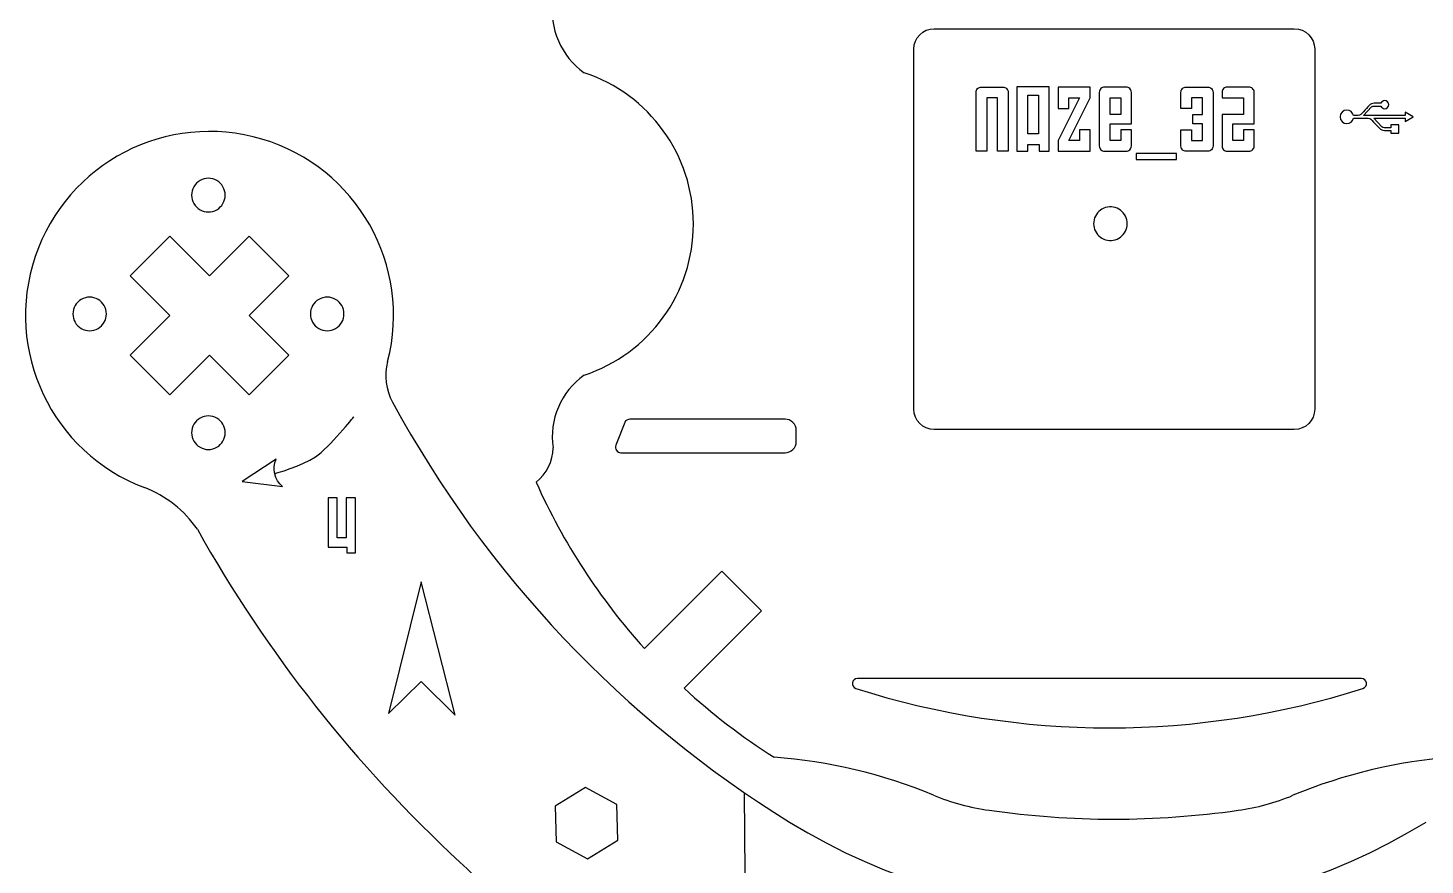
# Model space of a CAD drawing. Extents: x 88 to 1548, y 169 to 1230.
# Drawn here: x 576.4 to 908, y 656.8 to 855.4 of the extents above; entities that cross this region are included whole.
import ezdxf

# ---------------------------------------------------------------- set-up
doc = ezdxf.new("R2010")
doc.units = 0
doc.layers.add('corte', color=7, linetype='CONTINUOUS')
doc.layers.add('Grabado', color=7, linetype='CONTINUOUS')

msp = doc.modelspace()

# ---------------------------------------------------------------- linework, layer by layer
at = {"layer": 'corte', "color": 1}
for points in [[(623.248838, 815.74332)], [(837.30795, 808.960012), (837.2817, 809.425012), (837.20205, 809.878762), (837.069825, 810.3222), (836.88705, 810.750637), (836.652675, 811.150012), (836.37795, 811.523137), (836.0592, 811.860637), (835.703925, 812.156887), (835.3158, 812.412825), (834.901425, 812.621887), (834.466425, 812.779387), (834.01545, 812.885325), (833.5542, 812.940637), (833.09295, 812.940637), (832.6317, 812.885325), (832.1808, 812.779387), (831.744825, 812.621887), (831.331425, 812.412825), (830.9433, 812.156887), (830.58795, 811.860637), (830.2692, 811.523137), (829.99455, 811.150012), (829.760175, 810.750637), (829.577325, 810.3222), (829.445175, 809.878762), (829.36455, 809.425012), (829.33905, 808.960012), (829.36455, 808.498762), (829.445175, 808.040325), (829.577325, 807.597825), (829.760175, 807.173137), (829.99455, 806.770012), (830.2692, 806.396887), (830.58795, 806.059387), (830.9433, 805.763137), (831.331425, 805.510012), (831.744825, 805.301887), (832.1808, 805.140637), (832.6317, 805.033762), (833.09295, 804.979387), (833.5542, 804.979387), (834.01545, 805.033762), (834.466425, 805.140637), (834.901425, 805.301887), (835.3158, 805.510012), (835.703925, 805.763137), (836.0592, 806.059387), (836.37795, 806.396887), (836.652675, 806.770012), (836.88705, 807.173137), (837.069825, 807.597825), (837.20205, 808.040325), (837.2817, 808.498762)], [(600.729803, 796.580947), (610.125413, 787.18533), (600.729803, 777.78972), (610.125413, 768.39411), (619.521022, 777.78972), (628.91664, 768.39411), (638.31225, 777.78972), (628.916632, 787.18533), (638.31225, 796.580947), (628.91664, 805.976557), (619.521022, 796.580947), (610.125413, 805.976557)], [(595.062007, 787.556482)], [(651.435675, 787.556482)], [(623.248845, 759.369645)], [(716.39877, 662.669452), (716.194133, 671.105602), (708.785895, 675.14646), (701.582288, 670.751167), (701.786925, 662.315017), (709.195163, 658.27416)]]:
    msp.add_lwpolyline(points, close=True, dxfattribs=at)
for points in [[(718.272128, 762.21162), (715.946363, 756.44352)], [(756.108, 762.590295), (719.639385, 762.590295)], [(758.76555, 757.275345), (758.76555, 759.93282)], [(717.178703, 754.61787), (756.108, 754.61787)], [(732.139402, 698.745855), (750.4914, 717.097905), (741.095805, 726.493515), (722.743793, 708.141465)], [(892.882125, 701.05917), (773.295525, 701.05917)]]:
    msp.add_lwpolyline(points, dxfattribs=at)
for points in [[(701.058487, 862.02603), (700.065177, 855.343309), (702.924243, 848.671507), (708.448222, 844.78164)], [(734.369298, 808.905667), (734.369298, 825.202772), (723.9209, 839.66384), (708.448222, 844.78164)], [(631.977429, 829.035118), (609.454182, 835.739063), (585.664901, 823.414725), (578.149753, 801.14901)], [(661.794427, 776.252542), (667.678375, 799.003777), (654.500676, 822.331173), (631.977429, 829.035118)], [(617.268801, 819.197526), (616.035102, 818.484913), (615.275524, 817.168041), (615.276398, 815.74332)], [(621.256434, 819.197526), (620.022734, 819.910139), (618.502501, 819.910139), (617.268801, 819.197526)], [(623.248838, 815.74332), (623.249711, 817.168041), (622.490133, 818.484913), (621.256434, 819.197526)], [(615.276398, 815.74332), (615.275524, 814.318598), (616.035102, 813.001727), (617.268801, 812.289114)], [(621.256434, 812.289114), (622.490133, 813.001727), (623.249711, 814.318598), (623.248838, 815.74332)], [(617.268801, 812.289114), (618.502501, 811.5765), (620.022734, 811.5765), (621.256434, 812.289114)], [(708.448222, 773.029695), (723.9209, 778.147494), (734.369298, 792.608562), (734.369298, 808.905667)], [(578.149753, 801.14901), (570.634604, 778.883295), (582.089413, 754.663334), (604.06839, 746.34684)], [(589.081971, 791.010688), (587.848272, 790.298075), (587.088694, 788.981204), (587.089567, 787.556482)], [(593.069604, 791.010688), (591.835904, 791.723302), (590.315671, 791.723302), (589.081971, 791.010688)], [(595.062007, 787.556482), (595.062881, 788.981204), (594.303303, 790.298075), (593.069604, 791.010688)], [(645.455639, 791.010688), (644.221939, 790.298075), (643.462361, 788.981204), (643.463235, 787.556482)], [(649.443271, 791.010688), (648.209572, 791.723302), (646.689338, 791.723302), (645.455639, 791.010688)], [(651.435675, 787.556482), (651.436549, 788.981204), (650.676971, 790.298075), (649.443271, 791.010688)], [(587.089567, 787.556482), (587.088694, 786.131761), (587.848272, 784.814889), (589.081971, 784.102276)], [(593.069604, 784.102276), (594.303303, 784.814889), (595.062881, 786.131761), (595.062007, 787.556482)], [(643.463235, 787.556482), (643.462361, 786.131761), (644.221939, 784.814889), (645.455639, 784.102276)], [(649.443271, 784.102276), (650.676971, 784.814889), (651.436549, 786.131761), (651.435675, 787.556482)], [(589.081971, 784.102276), (590.315671, 783.389663), (591.835904, 783.389663), (593.069604, 784.102276)], [(645.455639, 784.102276), (646.689338, 783.389663), (648.209572, 783.389663), (649.443271, 784.102276)], [(661.794427, 776.252542), (660.952426, 772.996807), (661.376219, 769.542909), (662.98035, 766.587315)], [(708.448222, 773.029695), (702.924248, 769.13983), (700.065183, 762.468035), (701.058487, 755.78532)], [(662.98035, 766.587315), (685.151553, 725.73712), (717.624215, 691.398125), (757.173, 666.981037)], [(617.268809, 762.823851), (616.035109, 762.111238), (615.275531, 760.794366), (615.276405, 759.369645)], [(621.256441, 762.823851), (620.022742, 763.536464), (618.502508, 763.536464), (617.268809, 762.823851)], [(623.248845, 759.369645), (623.249719, 760.794366), (622.490141, 762.111238), (621.256441, 762.823851)], [(615.276405, 759.369645), (615.275531, 757.944923), (616.035109, 756.628052), (617.268809, 755.915439)], [(621.256441, 755.915439), (622.490141, 756.628052), (623.249719, 757.944923), (623.248845, 759.369645)], [(719.639385, 762.590295), (719.157738, 762.590304), (718.685143, 762.459415), (718.272128, 762.21162)], [(757.987166, 761.811963), (757.488776, 762.310338), (756.812819, 762.590313), (756.108, 762.590295)], [(758.76555, 759.93282), (758.765549, 760.637638), (758.485555, 761.313588), (757.987166, 761.811963)], [(715.946362, 756.44352), (715.781231, 756.033996), (715.830327, 755.569192), (716.077373, 755.203205)], [(757.987166, 755.396201), (758.485555, 755.894576), (758.765549, 756.570526), (758.76555, 757.275345)], [(617.268809, 755.915439), (618.502508, 755.202825), (620.022742, 755.202825), (621.256441, 755.915439)], [(697.034565, 747.650745), (699.524134, 749.624664), (701.000244, 752.608699), (701.058487, 755.78532)], [(716.077373, 755.203205), (716.32442, 754.837218), (716.737139, 754.617866), (717.178702, 754.61787)], [(756.108, 754.61787), (756.812819, 754.617851), (757.488776, 754.897826), (757.987166, 755.396201)], [(616.635855, 736.439835), (613.564124, 740.955001), (609.175957, 744.414218), (604.06839, 746.34684)], [(697.034565, 747.650745), (703.470699, 733.209537), (712.147341, 719.875497), (722.743792, 708.141465)], [(616.635855, 736.439835), (633.13794, 707.000713), (654.171646, 680.342977), (678.964568, 657.44556)], [(772.083635, 700.020701), (771.990938, 699.423108), (772.347666, 698.847138), (772.923975, 698.663895)], [(773.295525, 701.05917), (772.690785, 701.059128), (772.176333, 700.618294), (772.083635, 700.020701)], [(894.093945, 700.020664), (894.001268, 700.618246), (893.486851, 701.059091), (892.882125, 701.05917)], [(893.2536, 698.663895), (893.829896, 698.847133), (894.186622, 699.423082), (894.093945, 700.020664)], [(732.139402, 698.745855), (738.75533, 692.659833), (745.904451, 687.180255), (753.500625, 682.373145)], [(772.923975, 698.663895), (812.068914, 686.221473), (854.108661, 686.221473), (893.2536, 698.663895)], [(791.32275, 673.355445), (779.274575, 678.351793), (766.507045, 681.395878), (753.500625, 682.373145)], [(914.5668, 682.373145), (901.529083, 681.393508), (888.731614, 678.337112), (876.658275, 673.31952)], [(791.32275, 673.355445), (795.565993, 671.595781), (800.019456, 670.393638), (804.5718, 669.77907)], [(863.628675, 669.762945), (868.105448, 670.389557), (872.483992, 671.58473), (876.658275, 673.31952)], [(757.173, 666.981037), (803.470569, 638.3973), (861.937431, 638.3973), (908.235, 666.981037)], [(804.5718, 669.77907), (814.333695, 668.406852), (824.176702, 667.691544), (834.034425, 667.63797)], [(834.034425, 667.63797), (843.935718, 667.680468), (853.822884, 668.390403), (863.628675, 669.762945)], [(717.09357, 594.471075), (710.568734, 618.634732), (697.351728, 640.464154), (678.964567, 657.44556)]]:
    msp.add_open_spline(points, degree=3, dxfattribs=at)
at = {"layer": 'Grabado', "color": 5}
for points in [[(791.508162, 855.234609), (876.975118, 855.234609)], [(786.676801, 764.950654), (786.676801, 850.401617)], [(881.808495, 850.401617), (881.808495, 764.950654)], [(905.189785, 834.319256), (903.26041, 835.436756), (903.26041, 834.641756), (893.40166, 834.641756), (895.320723, 836.666756)], [(895.91791, 836.893631), (897.528535, 836.893631)], [(897.528535, 837.534881), (895.935723, 837.534881)], [(892.131348, 834.641756), (891.017598, 834.641756)], [(891.017598, 834.000506), (894.540723, 834.000506)], [(897.730098, 831.975506), (895.814785, 834.000506), (903.26041, 834.000506), (903.26041, 833.206443), (905.189785, 834.319256)], [(898.348848, 831.107381), (899.883535, 831.107381), (899.883535, 830.463318), (901.813848, 830.463318), (901.813848, 832.393631), (899.883535, 832.393631), (899.883535, 831.744881)], [(876.975118, 760.123709), (791.508162, 760.123709)], [(635.309545, 753.075641), (627.296733, 747.776891), (636.832983, 746.623766)], [(748.461923, 437.486465), (746.474597, 673.746141)]]:
    msp.add_lwpolyline(points, dxfattribs=at)
at = {"layer": 'Grabado', "color": 7}
for points in [[(809.065737, 840.134448), (809.065737, 826.144747), (806.527842, 826.144747), (806.527842, 838.866494), (804.032249, 838.866494), (804.032249, 826.144747), (801.45206, 826.144747), (801.45206, 840.134448)], [(802.721003, 841.402395), (807.796793, 841.402395)], [(830.697302, 840.134448), (830.697302, 827.412693)], [(837.042028, 841.402395), (831.966246, 841.402395)], [(838.310972, 836.309467), (838.310972, 840.134448)], [(850.070201, 836.309467), (850.070201, 840.134448)], [(851.339153, 841.402395), (856.414935, 841.402395)], [(857.683879, 840.134448), (857.683879, 827.412693)], [(859.818618, 840.134448), (859.818618, 838.866494), (864.8944, 838.866494), (864.8944, 834.893589)], [(866.163344, 841.402395), (861.087562, 841.402395)], [(867.432295, 827.412693), (867.432295, 831.237674), (864.8944, 831.237674), (864.8944, 828.701774), (862.356505, 828.701774), (862.356505, 832.653545), (867.432295, 832.653545), (867.432295, 840.134448)], [(838.310972, 827.412693), (838.310972, 831.237674), (835.773084, 831.237674), (835.773084, 828.701774), (833.235189, 828.701774), (833.235189, 832.653545), (838.310972, 832.653545), (838.310972, 836.309467)], [(850.070201, 827.412693), (850.070201, 831.237674), (852.608096, 831.237674), (852.608096, 828.701774), (855.145991, 828.701774), (855.145991, 832.653545), (852.861884, 832.653545), (852.861884, 834.893589), (855.145991, 834.893589), (855.145991, 838.845368), (852.608096, 838.845368), (852.608096, 836.309467), (850.070201, 836.309467)], [(864.8944, 834.893589), (859.818618, 834.893589), (859.818618, 827.412693)], [(831.966246, 826.144747), (837.042028, 826.144747)], [(856.414935, 826.144747), (851.339153, 826.144747)], [(861.087562, 826.144747), (866.163344, 826.144747)]]:
    msp.add_lwpolyline(points, dxfattribs=at)
for points in [[(811.158175, 841.444656), (811.158175, 826.144747), (813.69607, 826.144747), (813.69607, 827.75081), (816.403149, 827.75081), (816.403149, 826.144747), (818.814146, 826.144747), (818.814146, 841.444656)], [(816.233957, 839.500468), (816.233957, 830.28671), (813.69607, 830.28671), (813.69607, 839.500468)], [(828.562563, 841.402395), (820.948885, 841.402395), (820.948885, 836.309467), (823.48678, 836.309467), (823.48678, 838.845368), (826.024668, 838.845368), (820.948885, 828.701774), (820.948885, 826.144747), (828.562563, 826.144747), (828.562563, 831.237674), (826.024668, 831.237674), (826.024668, 828.701774), (823.48678, 828.701774), (828.562563, 838.845368)], [(835.773084, 834.893589), (833.235189, 834.893589), (833.235189, 838.845368), (835.773084, 838.845368)], [(848.989949, 824.200559), (848.989949, 825.595303), (839.451705, 825.595303), (839.451705, 824.200559)]]:
    msp.add_lwpolyline(points, close=True, dxfattribs=at)
at = {"layer": 'Grabado', "color": 5}
for points in [[(876.975118, 760.123709)], [(635.309545, 753.075641)], [(651.987393, 742.230626), (651.987393, 734.382626), (649.827393, 734.382626), (649.827393, 743.886626), (647.667393, 743.886626), (647.667393, 732.222626), (652.131393, 732.222626), (652.131393, 730.854626), (654.183393, 730.854626), (654.183393, 743.886626), (651.987393, 743.886626)], [(669.750483, 724.004703), (661.968295, 692.730641), (669.750483, 700.369391), (677.81767, 692.305953)]]:
    msp.add_lwpolyline(points, close=True, dxfattribs=at)
for points in [[(786.676801, 850.401617), (786.676801, 853.082207), (788.829674, 855.234609), (791.508162, 855.234609)], [(876.975118, 855.234609), (879.652934, 855.234609), (881.808495, 853.082207), (881.808495, 850.401617)], [(889.436035, 835.930818), (888.54541, 835.930818), (887.824473, 835.212693), (887.824473, 834.319256)], [(891.017598, 834.641756), (890.871348, 835.377693), (890.219785, 835.930818), (889.436035, 835.930818)], [(894.763848, 837.018318), (894.760098, 837.010818), (892.727598, 834.868631), (892.727598, 834.868631)], [(895.935723, 837.534881), (895.503535, 837.534881), (895.053535, 837.296756), (894.763848, 837.022068)], [(894.763848, 837.022068), (894.771348, 837.029568), (894.778848, 837.033318), (894.763848, 837.018318)], [(895.320723, 836.666756), (895.481973, 836.802693), (895.697598, 836.889881), (895.91791, 836.893631)], [(898.436973, 838.182693), (898.016035, 838.182693), (897.660723, 837.911756), (897.528535, 837.534881)], [(897.528535, 836.893631), (897.660723, 836.520506), (898.016035, 836.249568), (898.436973, 836.249568)], [(899.400723, 837.216131), (899.400723, 837.743943), (898.968535, 838.182693), (898.436973, 838.182693)], [(898.436973, 836.249568), (898.968535, 836.249568), (899.400723, 836.685506), (899.400723, 837.216131)], [(887.824473, 834.319256), (887.824473, 833.433318), (888.54541, 832.711443), (889.436035, 832.711443)], [(889.436035, 832.711443), (890.219785, 832.711443), (890.871348, 833.264568), (891.017598, 834.000506)], [(892.727598, 834.868631), (892.563535, 834.737381), (892.350723, 834.645506), (892.131348, 834.641756)], [(894.540723, 834.000506), (894.763848, 833.996756), (894.97666, 833.905818), (895.13791, 833.773631)], [(895.13791, 833.773631), (895.13791, 833.773631), (897.17041, 831.631443), (897.173223, 831.623943)], [(897.173223, 831.623943), (897.191973, 831.606131), (897.184473, 831.612693), (897.173223, 831.623943)], [(897.173223, 831.623943), (897.46291, 831.345506), (897.913848, 831.107381), (898.348848, 831.107381)], [(898.331035, 831.748631), (898.110723, 831.752381), (897.895098, 831.840506), (897.730098, 831.975506)], [(899.883535, 831.744881), (899.883535, 831.744881), (899.477598, 831.748631), (898.331035, 831.748631)], [(644.665795, 753.640016), (647.998608, 755.895641), (653.781108, 763.153766), (653.781108, 763.153766)], [(791.508162, 760.123709), (788.829674, 760.123709), (786.676801, 762.278799), (786.676801, 764.950654)], [(881.808495, 764.950654), (881.808495, 762.278799), (879.652934, 760.123709), (876.975118, 760.123709)], [(636.832983, 746.623766), (634.987045, 748.197828), (634.372045, 750.805953), (635.309545, 753.075641)], [(634.987045, 749.644391), (634.987045, 749.644391), (641.527983, 751.515641), (644.665795, 753.640016)]]:
    msp.add_open_spline(points, degree=3, dxfattribs=at)
at = {"layer": 'Grabado', "color": 7}
for points in [[(801.45206, 840.134448), (801.45206, 840.486637), (801.571904, 840.782493), (801.811594, 841.022009)], [(801.811594, 841.022009), (802.065381, 841.275582), (802.368522, 841.40238), (802.721003, 841.402395)], [(807.796793, 841.402395), (808.149267, 841.40238), (808.445356, 841.275582), (808.685053, 841.022009)], [(808.685053, 841.022009), (808.938832, 840.782493), (809.06573, 840.486637), (809.065737, 840.134448)], [(831.056836, 841.022009), (830.817139, 840.782493), (830.697294, 840.486637), (830.697302, 840.134448)], [(831.966246, 841.402395), (831.613757, 841.40238), (831.310623, 841.275582), (831.056836, 841.022009)], [(837.930287, 841.022009), (837.690591, 841.275582), (837.394502, 841.40238), (837.042028, 841.402395)], [(838.310972, 840.134448), (838.310964, 840.486637), (838.184075, 840.782493), (837.930287, 841.022009)], [(850.070201, 840.134448), (850.070201, 840.486637), (850.190046, 840.782493), (850.429743, 841.022009)], [(850.429743, 841.022009), (850.68353, 841.275582), (850.986664, 841.40238), (851.339153, 841.402395)], [(856.414935, 841.402395), (856.767409, 841.40238), (857.063498, 841.275582), (857.303194, 841.022009)], [(857.303194, 841.022009), (857.556974, 840.782493), (857.683871, 840.486637), (857.683879, 840.134448)], [(860.178152, 841.022009), (859.938463, 840.782493), (859.818618, 840.486637), (859.818618, 840.134448)], [(861.087562, 841.402395), (860.735073, 841.40238), (860.431939, 841.275582), (860.178152, 841.022009)], [(867.051611, 841.022009), (866.811914, 841.275582), (866.515825, 841.40238), (866.163344, 841.402395)], [(867.432295, 840.134448), (867.432288, 840.486637), (867.305391, 840.782493), (867.051611, 841.022009)], [(830.697302, 827.412693), (830.697294, 827.060482), (830.817139, 826.757586), (831.056836, 826.503998)], [(831.056836, 826.503998), (831.310623, 826.264497), (831.613757, 826.144747), (831.966246, 826.144747)], [(837.042028, 826.144747), (837.394502, 826.144747), (837.690591, 826.264497), (837.930287, 826.503998)], [(837.930287, 826.503998), (838.184075, 826.757586), (838.310964, 827.060482), (838.310972, 827.412693)], [(850.429743, 826.503998), (850.190046, 826.757586), (850.070201, 827.060482), (850.070201, 827.412693)], [(851.339153, 826.144747), (850.986664, 826.144747), (850.68353, 826.264497), (850.429743, 826.503998)], [(857.303194, 826.503998), (857.063498, 826.264497), (856.767409, 826.144747), (856.414935, 826.144747)], [(857.683879, 827.412693), (857.683871, 827.060482), (857.556974, 826.757586), (857.303194, 826.503998)], [(859.818618, 827.412693), (859.818618, 827.060482), (859.938463, 826.757586), (860.178152, 826.503998)], [(860.178152, 826.503998), (860.431939, 826.264497), (860.735073, 826.144747), (861.087562, 826.144747)], [(866.163344, 826.144747), (866.515825, 826.144747), (866.811914, 826.264497), (867.051611, 826.503998)], [(867.051611, 826.503998), (867.305391, 826.757586), (867.432288, 827.060482), (867.432295, 827.412693)]]:
    msp.add_open_spline(points, degree=3, dxfattribs=at)

doc.saveas('drawing.dxf')
